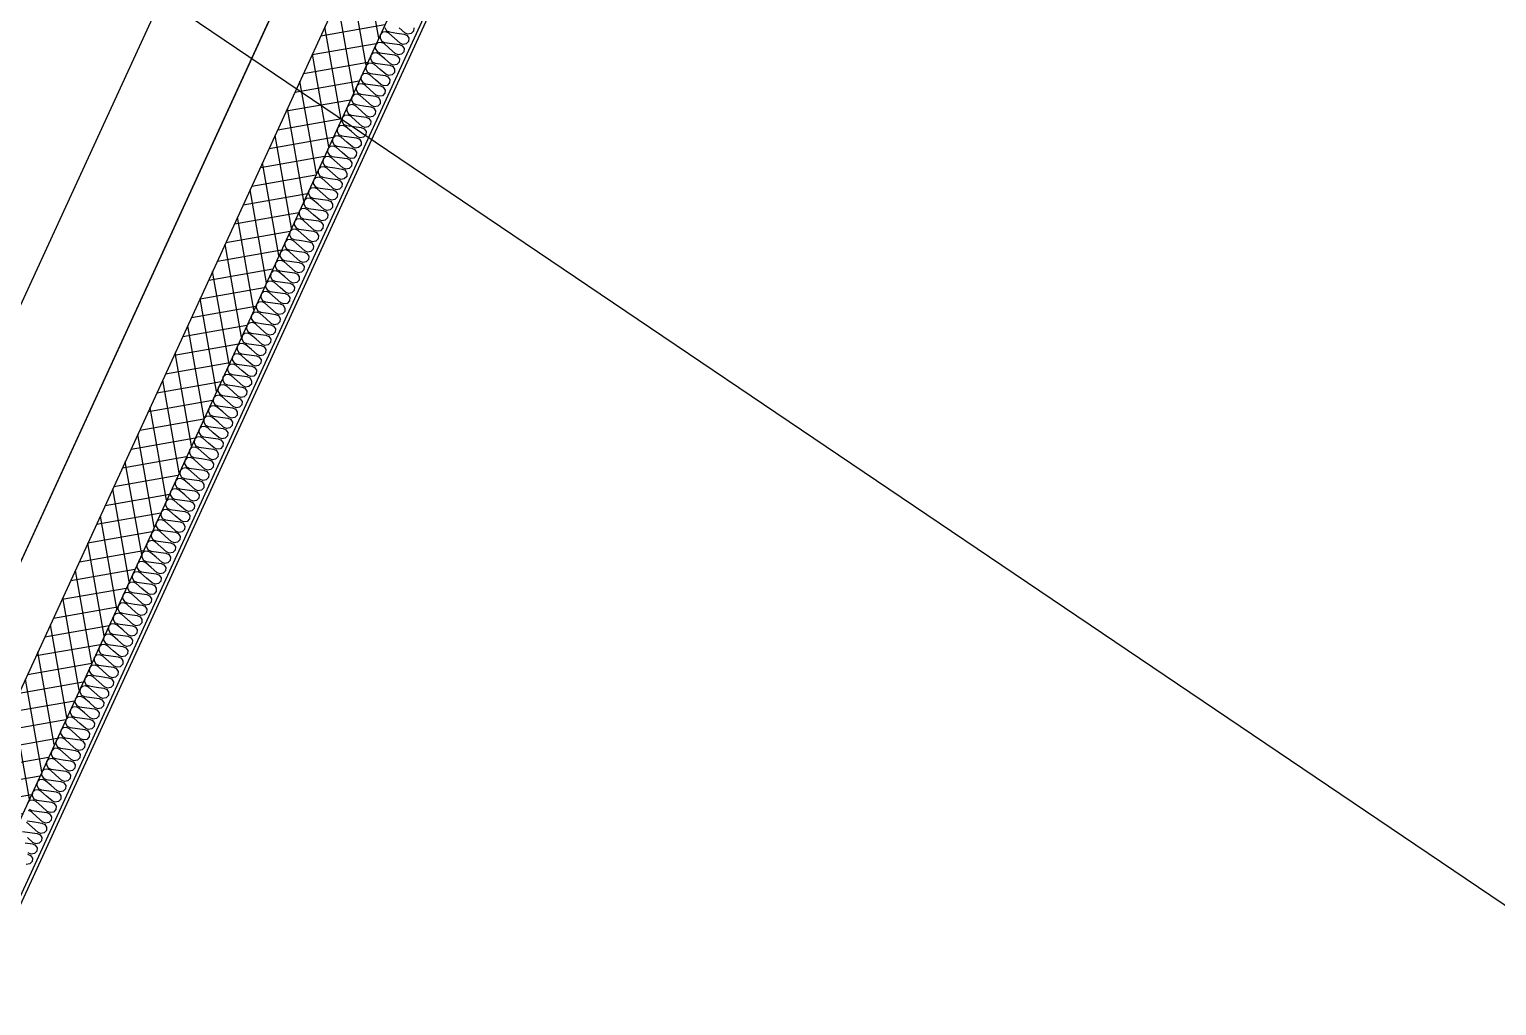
# Model space of a CAD drawing. Header units: millimetres. Extents: x -21000 to 567700, y 435000 to 850800.
# Drawn here: x 42489 to 46597, y 720014 to 722749 of the extents above; entities that cross this region are included whole.
import ezdxf
from ezdxf.xclip import XClip

# ---------------------------------------------------------------- set-up
doc = ezdxf.new("R2010")
doc.units = ezdxf.units.MM
doc.header["$LTSCALE"] = 700
doc.header["$XCLIPFRAME"] = 2
doc.linetypes.add('AB_Pbase$0$AB_Pbase$0$CEN', pattern=[62, 60, -1, 0, -1])
doc.linetypes.add('AB_Pbase$0$주차장기둥$0$CEN', pattern=[62, 60, -1, 0, -1])
doc.layers.get('0').update_dxf_attribs({"color": 2})
for name, color, linetype in [('AB_Pbase$0$AB_Pbase$0$CEN', 1, 'AB_Pbase$0$AB_Pbase$0$CEN'), ('AB_Pbase$0$AB_Pbase$0$FIN', 6, 'Continuous'), ('AB_Pbase$0$HAT', 8, 'Continuous'), ('AB_Pbase$0$HAT-BR', 5, 'Continuous'), ('AB_Pbase$0$INS', 8, 'Continuous'), ('AB_Pbase$0$WAL', 3, 'Continuous'), ('AB_Pbase$0$주차장기둥$0$CEN_P', 244, 'AB_Pbase$0$주차장기둥$0$CEN')]:
    doc.layers.add(name, color=color, linetype=linetype)

# ---------------------------------------------------------------- blocks, each defined once
blk = doc.blocks.new('AB_Pbase$0$AB_Pbase_지하1층_골조')
blk.add_line((49381.2, 737051.4), (30251.5, 695361.3))
blk.add_lwpolyline([(44495.2, 725683.8), (41993, 720230.5)])
blk = doc.blocks.new('AB_Pbase$0$주차장기둥$0$cen 1bl 지하')
at = {"layer": 'AB_Pbase$0$주차장기둥$0$CEN_P', "color": 5}
blk.add_line((-6930.2, 32445.7), (137216.6, 19653.5), dxfattribs=at)
blk = doc.blocks.new('AB_Pbase$0$주차장기둥')
at = {"rotation": 1.99999810188403}
blk.add_blockref('AB_Pbase$0$주차장기둥$0$cen 1bl 지하', (-253925.8, 27513.9), dxfattribs=at)
blk = doc.blocks.new('AB_Pbase')
at = {"layer": 'AB_Pbase$0$HAT'}
h = blk.add_hatch(dxfattribs=at)
h.set_pattern_fill('NET', color=256, scale=15, angle=100)
h.paths.add_polyline_path([(44881.8, 726166.6), (45018.1, 726104.1), (46402.7, 729121.6), (46266.4, 729184.1)])
h.paths.add_polyline_path([(44631.6, 725621.3), (44767.9, 725558.7), (42265.6, 720105.4), (42129.3, 720168)])
h = blk.add_hatch(dxfattribs=at)
h.set_pattern_fill('NET', color=256, scale=15, angle=100)
h.paths.add_polyline_path([(36540.9, 707988.9), (36677.2, 707926.4), (39221.2, 713470.6), (39084.9, 713533.1)], flags=17)
h.paths.add_polyline_path([(36427, 707381), (36290.6, 707443.6), (33746.7, 701899.4), (33883, 701836.8)], flags=17)
edge = h.paths.add_edge_path()
edge.add_line((44631.6, 725621.3), (44767.9, 725558.7))
edge.add_line((44767.9, 725558.7), (42265.6, 720105.4))
edge.add_line((42265.6, 720105.4), (42129.3, 720168))
edge.add_line((42129.3, 720168), (44631.6, 725621.3))
edge.add_line((41879.1, 719622.6), (39335.1, 714078.4))
edge.add_line((39335.1, 714078.4), (39471.4, 714015.9))
edge.add_line((39471.4, 714015.9), (42015.4, 719560.1))
edge.add_line((33632.8, 701291.5), (31047.1, 695656.4))
edge.add_line((31047.1, 695656.4), (33496.4, 701354.1))
edge.add_line((33496.4, 701354.1), (30910.7, 695719))
at = {"layer": 'AB_Pbase$0$HAT-BR'}
h = blk.add_hatch(dxfattribs=at)
h.set_pattern_fill('ANSI31', color=256, scale=20, angle=145)
edge = h.paths.add_edge_path()
edge.add_line((56186.6, 723972), (54823.3, 724597.6))
edge.add_line((54823.3, 724597.6), (54543.8, 723988.7))
edge.add_line((54543.8, 723988.7), (53316.8, 724551.7))
edge.add_line((53316.8, 724551.7), (53358.5, 724642.6))
edge.add_line((53358.5, 724642.6), (54403.8, 724163))
edge.add_line((54403.8, 724163), (54724.9, 724862.8))
edge.add_line((54724.9, 724862.8), (54906.7, 724779.4))
edge.add_line((54906.7, 724779.4), (55215.3, 725452))
edge.add_line((55215.3, 725452), (55397.1, 725368.5))
edge.add_line((55397.1, 725368.5), (55088.5, 724696))
edge.add_line((55088.5, 724696), (56270, 724153.8))
edge.add_line((56270, 724153.8), (56186.6, 723972))
edge.add_line((54651.1, 721584.9), (54688.7, 721666.7))
edge.add_line((54688.7, 721666.7), (52543.7, 722650.9))
edge.add_line((52543.7, 722650.9), (52960.7, 723559.8))
edge.add_line((52960.7, 723559.8), (52878.9, 723597.3))
edge.add_line((52878.9, 723597.3), (52274.2, 722279.5))
edge.add_line((52274.2, 722279.5), (52356, 722241.9))
edge.add_line((52356, 722241.9), (52506.2, 722569.1))
edge.add_line((52506.2, 722569.1), (54651.1, 721584.9))
edge.add_line((50380.4, 718032.3), (49698.7, 718345.1))
edge.add_line((49698.7, 718345.1), (49661.2, 718263.3))
edge.add_line((49661.2, 718263.3), (50342.9, 717950.5))
edge.add_line((49717.3, 716587.2), (49035.6, 716899.9))
edge.add_line((49035.6, 716899.9), (48998.1, 716818.1))
edge.add_line((48998.1, 716818.1), (49679.8, 716505.4))
h.paths.add_polyline_path([(53882.4, 725568.4), (53800.6, 725606), (53963.3, 725960.4), (53581.5, 726135.6), (53619.1, 726217.4), (54000.8, 726042.2), (55047.6, 728323.5), (55129.4, 728286)])
h.paths.add_polyline_path([(42881, 697708.1), (42799.2, 697745.6), (45343.1, 703289.8), (45424.9, 703252.3)])
edge = h.paths.add_edge_path()
edge.add_line((50380.4, 718032.3), (50342.9, 717950.5))
edge.add_line((49717.3, 716587.2), (49679.8, 716505.4))
edge.add_line((51013.4, 715431.3), (48469.4, 709887.1))
edge.add_line((48469.4, 709887.1), (48387.6, 709924.7))
edge.add_line((48387.6, 709924.7), (50931.6, 715468.9))
edge.add_line((50931.6, 715468.9), (51013.4, 715431.3))
edge.add_line((48219.2, 709341.8), (45675.2, 703797.6))
edge.add_line((45675.2, 703797.6), (45593.4, 703835.1))
edge.add_line((45593.4, 703835.1), (48137.4, 709379.3))
edge.add_line((48137.4, 709379.3), (48219.2, 709341.8))
at = {"layer": 'AB_Pbase$0$AB_Pbase$0$CEN'}
blk.add_line((48643.3, 734723.8), (30212, 694556), dxfattribs=at)
at = {"layer": 'AB_Pbase$0$AB_Pbase$0$FIN'}
for points in [[(46517.9, 729156.7), (31166.4, 695700.7), (40000.8, 691647), (42548.9, 697200.3)], [(46527, 729152.6), (31179.7, 695705.6), (39995.9, 691660.2), (42539.8, 697204.4)]]:
    blk.add_lwpolyline(points, dxfattribs=at)
at = {"layer": 'AB_Pbase$0$INS'}
for points in [[(43565.2, 722753.5), (43564.5, 722744.2), (43557.9, 722737.5), (43548.3, 722735.8), (43540.3, 722739.4), (43524.6, 722753.2)], [(43484.3, 722753.7), (43489.2, 722745.2), (43497.2, 722741.6), (43517.9, 722738.7), (43538.6, 722735.8), (43546.6, 722732.1), (43551.9, 722724.4), (43551.1, 722715.1), (43544.5, 722708.4), (43534.9, 722706.7), (43526.9, 722710.3), (43511.3, 722724.1), (43495.6, 722737.9), (43487.6, 722741.6), (43478.3, 722740.6), (43471.7, 722733.9), (43471, 722724.6), (43475.9, 722716.2), (43483.9, 722712.5), (43504.6, 722709.6), (43525.3, 722706.7), (43533.3, 722703), (43538.5, 722695.3), (43537.8, 722686), (43531.2, 722679.3), (43521.6, 722677.6), (43513.6, 722681.3), (43497.9, 722695.1), (43482.2, 722708.9), (43474.2, 722712.5), (43465, 722711.5), (43458.4, 722704.8), (43457.6, 722695.5), (43462.6, 722687.1), (43470.6, 722683.4), (43491.2, 722680.5), (43511.9, 722677.6), (43519.9, 722674), (43525.2, 722666.3), (43524.4, 722656.9), (43517.8, 722650.3), (43508.2, 722648.5), (43500.2, 722652.2), (43484.6, 722666), (43468.9, 722679.8), (43460.9, 722683.4), (43451.6, 722682.4), (43445, 722675.7), (43444.3, 722666.4), (43449.2, 722658), (43457.2, 722654.3), (43477.9, 722651.4), (43498.6, 722648.5), (43506.6, 722644.9), (43511.8, 722637.2), (43511.1, 722627.8), (43504.5, 722621.2), (43494.9, 722619.4), (43486.9, 722623.1), (43471.2, 722636.9), (43455.5, 722650.7), (43447.5, 722654.4), (43438.3, 722653.3), (43431.7, 722646.7), (43430.9, 722637.3), (43435.9, 722628.9), (43443.9, 722625.2), (43464.5, 722622.3), (43485.2, 722619.5), (43493.2, 722615.8), (43498.5, 722608.1), (43497.7, 722598.8), (43491.2, 722592.1), (43481.5, 722590.3), (43473.5, 722594), (43457.9, 722607.8), (43442.2, 722621.6), (43434.2, 722625.3), (43424.9, 722624.2), (43418.3, 722617.6), (43417.6, 722608.2), (43422.5, 722599.8), (43430.5, 722596.2), (43451.2, 722593.3), (43471.9, 722590.4), (43479.9, 722586.7), (43485.1, 722579), (43484.4, 722569.7), (43477.8, 722563), (43468.2, 722561.3), (43460.2, 722564.9), (43444.5, 722578.7), (43428.9, 722592.5), (43420.9, 722596.2), (43411.6, 722595.2), (43405, 722588.5), (43404.2, 722579.2), (43409.2, 722570.7), (43417.2, 722567.1), (43437.9, 722564.2), (43458.5, 722561.3), (43466.5, 722557.6), (43471.8, 722549.9), (43471, 722540.6), (43464.5, 722533.9), (43454.9, 722532.2), (43446.9, 722535.8), (43431.2, 722549.6), (43415.5, 722563.4), (43407.5, 722567.1), (43398.2, 722566.1), (43391.7, 722559.4), (43390.9, 722550.1), (43395.8, 722541.7), (43403.8, 722538), (43424.5, 722535.1), (43445.2, 722532.2), (43453.2, 722528.5), (43458.5, 722520.8), (43457.7, 722511.5), (43451.1, 722504.8), (43441.5, 722503.1), (43433.5, 722506.8), (43417.8, 722520.6), (43402.2, 722534.3), (43394.2, 722538), (43384.9, 722537), (43378.3, 722530.3), (43377.6, 722521), (43382.5, 722512.6), (43390.5, 722508.9), (43411.2, 722506), (43431.8, 722503.1), (43439.8, 722499.5), (43445.1, 722491.8), (43444.3, 722482.4), (43437.8, 722475.8), (43428.2, 722474), (43420.2, 722477.7), (43404.5, 722491.5), (43388.8, 722505.3), (43380.8, 722508.9), (43371.5, 722507.9), (43365, 722501.2), (43364.2, 722491.9), (43369.1, 722483.5), (43377.1, 722479.8), (43397.8, 722476.9), (43418.5, 722474), (43426.5, 722470.4), (43431.8, 722462.7), (43431, 722453.3), (43424.4, 722446.7), (43414.8, 722444.9), (43406.8, 722448.6), (43391.1, 722462.4), (43375.5, 722476.2), (43367.5, 722479.8), (43358.2, 722478.8), (43351.6, 722472.2), (43350.9, 722462.8), (43355.8, 722454.4), (43363.8, 722450.7), (43384.5, 722447.8), (43405.2, 722445), (43413.2, 722441.3), (43418.4, 722433.6), (43417.7, 722424.3), (43411.1, 722417.6), (43401.5, 722415.8), (43393.5, 722419.5), (43377.8, 722433.3), (43362.1, 722447.1), (43354.1, 722450.8), (43344.9, 722449.7), (43338.3, 722443.1), (43337.5, 722433.7), (43342.4, 722425.3), (43350.4, 722421.6), (43371.1, 722418.8), (43391.8, 722415.9), (43399.8, 722412.2), (43405.1, 722404.5), (43404.3, 722395.2), (43397.7, 722388.5), (43388.1, 722386.8), (43380.1, 722390.4), (43364.5, 722404.2), (43348.8, 722418), (43340.8, 722421.7), (43331.5, 722420.7), (43324.9, 722414), (43324.2, 722404.7), (43329.1, 722396.2), (43337.1, 722392.6), (43357.8, 722389.7), (43378.5, 722386.8), (43386.5, 722383.1), (43391.7, 722375.4), (43391, 722366.1), (43384.4, 722359.4), (43374.8, 722357.7), (43366.8, 722361.3), (43351.1, 722375.1), (43335.4, 722388.9), (43327.4, 722392.6), (43318.2, 722391.6), (43311.6, 722384.9), (43310.8, 722375.6), (43315.8, 722367.1), (43323.8, 722363.5), (43344.4, 722360.6), (43365.1, 722357.7), (43373.1, 722354), (43378.4, 722346.3), (43377.6, 722337), (43371, 722330.3), (43361.4, 722328.6), (43353.4, 722332.3), (43337.8, 722346), (43322.1, 722359.8), (43314.1, 722363.5), (43304.8, 722362.5), (43298.2, 722355.8), (43297.5, 722346.5), (43302.4, 722338.1), (43310.4, 722334.4), (43331.1, 722331.5), (43351.8, 722328.6), (43359.8, 722324.9), (43365, 722317.2), (43364.3, 722307.9), (43357.7, 722301.3), (43348.1, 722299.5), (43340.1, 722303.2), (43324.4, 722317), (43308.7, 722330.8), (43300.7, 722334.4), (43291.5, 722333.4), (43284.9, 722326.7), (43284.1, 722317.4), (43289.1, 722309), (43297.1, 722305.3), (43317.7, 722302.4), (43338.4, 722299.5), (43346.4, 722295.9), (43351.7, 722288.2), (43350.9, 722278.8), (43344.4, 722272.2), (43334.7, 722270.4), (43326.7, 722274.1), (43311.1, 722287.9), (43295.4, 722301.7), (43287.4, 722305.3), (43278.1, 722304.3), (43271.5, 722297.7), (43270.8, 722288.3), (43275.7, 722279.9), (43283.7, 722276.2), (43304.4, 722273.3), (43325.1, 722270.4), (43333.1, 722266.8), (43338.3, 722259.1), (43337.6, 722249.7), (43331, 722243.1), (43321.4, 722241.3), (43313.4, 722245), (43297.7, 722258.8), (43282.1, 722272.6), (43274.1, 722276.3), (43264.8, 722275.2), (43258.2, 722268.6), (43257.4, 722259.2), (43262.4, 722250.8), (43270.4, 722247.1), (43291.1, 722244.3), (43311.7, 722241.4), (43319.7, 722237.7), (43325, 722230), (43324.2, 722220.7), (43317.7, 722214), (43308.1, 722212.2), (43300.1, 722215.9), (43284.4, 722229.7), (43268.7, 722243.5), (43260.7, 722247.2), (43251.4, 722246.1), (43244.9, 722239.5), (43244.1, 722230.2), (43249, 722221.7), (43257, 722218.1), (43277.7, 722215.2), (43298.4, 722212.3), (43306.4, 722208.6), (43311.7, 722200.9), (43310.9, 722191.6), (43304.3, 722184.9), (43294.7, 722183.2), (43286.7, 722186.8), (43271, 722200.6), (43255.4, 722214.4), (43247.4, 722218.1), (43238.1, 722217.1), (43231.5, 722210.4), (43230.7, 722201.1), (43235.7, 722192.6), (43243.7, 722189), (43264.4, 722186.1), (43285, 722183.2), (43293, 722179.5), (43298.3, 722171.8), (43297.5, 722162.5), (43291, 722155.8), (43281.4, 722154.1), (43273.4, 722157.7), (43257.7, 722171.5), (43242, 722185.3), (43234, 722189), (43224.7, 722188), (43218.2, 722181.3), (43217.4, 722172), (43222.3, 722163.6), (43230.3, 722159.9), (43251, 722157), (43271.7, 722154.1), (43279.7, 722150.4), (43285, 722142.7), (43284.2, 722133.4), (43277.6, 722126.7), (43268, 722125), (43260, 722128.7), (43244.3, 722142.5), (43228.7, 722156.3), (43220.7, 722159.9), (43211.4, 722158.9), (43204.8, 722152.2), (43204.1, 722142.9), (43209, 722134.5), (43217, 722130.8), (43237.7, 722127.9), (43258.4, 722125), (43266.4, 722121.4), (43271.6, 722113.7), (43270.9, 722104.3), (43264.3, 722097.7), (43254.7, 722095.9), (43246.7, 722099.6), (43231, 722113.4), (43215.3, 722127.2), (43207.3, 722130.8), (43198.1, 722129.8), (43191.5, 722123.1), (43190.7, 722113.8), (43195.6, 722105.4), (43203.6, 722101.7), (43224.3, 722098.8), (43245, 722095.9), (43253, 722092.3), (43258.3, 722084.6), (43257.5, 722075.2), (43250.9, 722068.6), (43241.3, 722066.8), (43233.3, 722070.5), (43217.7, 722084.3), (43202, 722098.1), (43194, 722101.8), (43184.7, 722100.7), (43178.1, 722094.1), (43177.4, 722084.7), (43182.3, 722076.3), (43190.3, 722072.6), (43211, 722069.7), (43231.7, 722066.9), (43239.7, 722063.2), (43244.9, 722055.5), (43244.2, 722046.2), (43237.6, 722039.5), (43228, 722037.7), (43220, 722041.4), (43204.3, 722055.2), (43188.6, 722069), (43180.6, 722072.7), (43171.4, 722071.6), (43164.8, 722065), (43164, 722055.6), (43169, 722047.2), (43177, 722043.5), (43197.6, 722040.7), (43218.3, 722037.8), (43226.3, 722034.1), (43231.6, 722026.4), (43230.8, 722017.1), (43224.2, 722010.4), (43214.6, 722008.7), (43206.6, 722012.3), (43191, 722026.1), (43175.3, 722039.9), (43167.3, 722043.6), (43158, 722042.6), (43151.4, 722035.9), (43150.7, 722026.6), (43155.6, 722018.1), (43163.6, 722014.5), (43184.3, 722011.6), (43205, 722008.7), (43213, 722005), (43218.2, 721997.3), (43217.5, 721988), (43210.9, 721981.3), (43201.3, 721979.6), (43193.3, 721983.2), (43177.6, 721997), (43161.9, 722010.8), (43153.9, 722014.5), (43144.7, 722013.5), (43138.1, 722006.8), (43137.3, 721997.5), (43142.3, 721989.1), (43150.3, 721985.4), (43170.9, 721982.5), (43191.6, 721979.6), (43199.6, 721975.9), (43204.9, 721968.2), (43204.1, 721958.9), (43197.6, 721952.2), (43187.9, 721950.5), (43179.9, 721954.2), (43164.3, 721968), (43148.6, 721981.7), (43140.6, 721985.4), (43131.3, 721984.4), (43124.7, 721977.7), (43124, 721968.4), (43128.9, 721960), (43136.9, 721956.3), (43157.6, 721953.4), (43178.3, 721950.5), (43186.3, 721946.9), (43191.5, 721939.2), (43190.8, 721929.8), (43184.2, 721923.2), (43174.6, 721921.4), (43166.6, 721925.1), (43150.9, 721938.9), (43135.3, 721952.7), (43127.3, 721956.3), (43118, 721955.3), (43111.4, 721948.6), (43110.6, 721939.3), (43115.6, 721930.9), (43123.6, 721927.2), (43144.3, 721924.3), (43164.9, 721921.4), (43172.9, 721917.8), (43178.2, 721910.1), (43177.4, 721900.7), (43170.9, 721894.1), (43161.3, 721892.3), (43153.3, 721896), (43137.6, 721909.8), (43121.9, 721923.6), (43113.9, 721927.2), (43104.6, 721926.2), (43098.1, 721919.6), (43097.3, 721910.2), (43102.2, 721901.8), (43110.2, 721898.1), (43130.9, 721895.2), (43151.6, 721892.4), (43159.6, 721888.7), (43164.9, 721881), (43164.1, 721871.7), (43157.5, 721865), (43147.9, 721863.2), (43139.9, 721866.9), (43124.2, 721880.7), (43108.6, 721894.5), (43100.6, 721898.2), (43091.3, 721897.1), (43084.7, 721890.5), (43083.9, 721881.1), (43088.9, 721872.7), (43096.9, 721869), (43117.6, 721866.2), (43138.2, 721863.3), (43146.2, 721859.6), (43151.5, 721851.9), (43150.7, 721842.6), (43144.2, 721835.9), (43134.6, 721834.1), (43126.6, 721837.8), (43110.9, 721851.6), (43095.2, 721865.4), (43087.2, 721869.1), (43077.9, 721868.1), (43071.4, 721861.4), (43070.6, 721852.1), (43075.5, 721843.6), (43083.5, 721840), (43104.2, 721837.1), (43124.9, 721834.2), (43132.9, 721830.5), (43138.2, 721822.8), (43137.4, 721813.5), (43130.8, 721806.8), (43121.2, 721805.1), (43113.2, 721808.7), (43097.5, 721822.5), (43081.9, 721836.3), (43073.9, 721840), (43064.6, 721839), (43058, 721832.3), (43057.3, 721823), (43062.2, 721814.5), (43070.2, 721810.9), (43090.9, 721808), (43111.6, 721805.1), (43119.6, 721801.4), (43124.8, 721793.7), (43124.1, 721784.4), (43117.5, 721777.7), (43107.9, 721776), (43099.9, 721779.7), (43084.2, 721793.4), (43068.5, 721807.2), (43060.5, 721810.9), (43051.3, 721809.9), (43044.7, 721803.2), (43043.9, 721793.9), (43048.8, 721785.5), (43056.8, 721781.8), (43077.5, 721778.9), (43098.2, 721776), (43106.2, 721772.3), (43111.5, 721764.6), (43110.7, 721755.3), (43104.1, 721748.6), (43094.5, 721746.9), (43086.5, 721750.6), (43070.9, 721764.4), (43055.2, 721778.2), (43047.2, 721781.8), (43037.9, 721780.8), (43031.3, 721774.1), (43030.6, 721764.8), (43035.5, 721756.4), (43043.5, 721752.7), (43064.2, 721749.8), (43084.9, 721746.9), (43092.9, 721743.3), (43098.1, 721735.6), (43097.4, 721726.2), (43090.8, 721719.6), (43081.2, 721717.8), (43073.2, 721721.5), (43057.5, 721735.3), (43041.8, 721749.1), (43033.8, 721752.7), (43024.6, 721751.7), (43018, 721745.1), (43017.2, 721735.7), (43022.2, 721727.3), (43030.2, 721723.6), (43050.8, 721720.7), (43071.5, 721717.8), (43079.5, 721714.2), (43084.8, 721706.5), (43084, 721697.1), (43077.4, 721690.5), (43067.8, 721688.7), (43059.8, 721692.4), (43044.2, 721706.2), (43028.5, 721720), (43020.5, 721723.7), (43011.2, 721722.6), (43004.6, 721716), (43003.9, 721706.6), (43008.8, 721698.2), (43016.8, 721694.5), (43037.5, 721691.6), (43058.2, 721688.8), (43066.2, 721685.1), (43071.4, 721677.4), (43070.7, 721668.1), (43064.1, 721661.4), (43054.5, 721659.6), (43046.5, 721663.3), (43030.8, 721677.1), (43015.1, 721690.9), (43007.1, 721694.6), (42997.9, 721693.5), (42991.3, 721686.9), (42990.5, 721677.5), (42995.5, 721669.1), (43003.5, 721665.5), (43024.1, 721662.6), (43044.8, 721659.7), (43052.8, 721656), (43058.1, 721648.3), (43057.3, 721639), (43050.8, 721632.3), (43041.1, 721630.6), (43033.1, 721634.2), (43017.5, 721648), (43001.8, 721661.8), (42993.8, 721665.5), (42984.5, 721664.5), (42977.9, 721657.8), (42977.2, 721648.5), (42982.1, 721640), (42990.1, 721636.4), (43010.8, 721633.5), (43031.5, 721630.6), (43039.5, 721626.9), (43044.7, 721619.2), (43044, 721609.9), (43037.4, 721603.2), (43027.8, 721601.5), (43019.8, 721605.1), (43004.1, 721618.9), (42988.5, 721632.7), (42980.5, 721636.4), (42971.2, 721635.4), (42964.6, 721628.7), (42963.8, 721619.4), (42968.8, 721611), (42976.8, 721607.3), (42997.5, 721604.4), (43018.1, 721601.5), (43026.1, 721597.8), (43031.4, 721590.1), (43030.6, 721580.8), (43024.1, 721574.1), (43014.5, 721572.4), (43006.5, 721576.1), (42990.8, 721589.9), (42975.1, 721603.6), (42967.1, 721607.3), (42957.8, 721606.3), (42951.3, 721599.6), (42950.5, 721590.3), (42955.4, 721581.9), (42963.4, 721578.2), (42984.1, 721575.3), (43004.8, 721572.4), (43012.8, 721568.8), (43018.1, 721561.1), (43017.3, 721551.7), (43010.7, 721545.1), (43001.1, 721543.3), (42993.1, 721547), (42977.4, 721560.8), (42961.8, 721574.6), (42953.8, 721578.2), (42944.5, 721577.2), (42937.9, 721570.5), (42937.1, 721561.2), (42942.1, 721552.8), (42950.1, 721549.1), (42970.8, 721546.2), (42991.4, 721543.3), (42999.4, 721539.7), (43004.7, 721532), (43003.9, 721522.6), (42997.4, 721516), (42987.8, 721514.2), (42979.8, 721517.9), (42964.1, 721531.7), (42948.4, 721545.5), (42940.4, 721549.2), (42931.1, 721548.1), (42924.6, 721541.5), (42923.8, 721532.1), (42928.7, 721523.7), (42936.7, 721520), (42957.4, 721517.1), (42978.1, 721514.3), (42986.1, 721510.6), (42991.4, 721502.9), (42990.6, 721493.6), (42984, 721486.9), (42974.4, 721485.1), (42966.4, 721488.8), (42950.7, 721502.6), (42935.1, 721516.4), (42927.1, 721520.1), (42917.8, 721519), (42911.2, 721512.4), (42910.5, 721503), (42915.4, 721494.6), (42923.4, 721490.9), (42944.1, 721488.1), (42964.8, 721485.2), (42972.7, 721481.5), (42978, 721473.8), (42977.3, 721464.5), (42970.7, 721457.8), (42961.1, 721456.1), (42953.1, 721459.7), (42937.4, 721473.5), (42921.7, 721487.3), (42913.7, 721491), (42904.5, 721490), (42897.9, 721483.3), (42897.1, 721474), (42902, 721465.5), (42910, 721461.9), (42930.7, 721459), (42951.4, 721456.1), (42959.4, 721452.4), (42964.7, 721444.7), (42963.9, 721435.4), (42957.3, 721428.7), (42947.7, 721427), (42939.7, 721430.6), (42924.1, 721444.4), (42908.4, 721458.2), (42900.4, 721461.9), (42891.1, 721460.9), (42884.5, 721454.2), (42883.8, 721444.9), (42888.7, 721436.4), (42896.7, 721432.8), (42917.4, 721429.9), (42938.1, 721427), (42946.1, 721423.3), (42951.3, 721415.6), (42950.6, 721406.3), (42944, 721399.6), (42934.4, 721397.9), (42926.4, 721401.6), (42910.7, 721415.3), (42895, 721429.1), (42887, 721432.8), (42877.8, 721431.8), (42871.2, 721425.1), (42870.4, 721415.8), (42875.4, 721407.4), (42883.4, 721403.7), (42904, 721400.8), (42924.7, 721397.9), (42932.7, 721394.2), (42938, 721386.6), (42937.2, 721377.2), (42930.6, 721370.6), (42921, 721368.8), (42913, 721372.5), (42897.4, 721386.3), (42881.7, 721400.1), (42873.7, 721403.7), (42864.4, 721402.7), (42857.8, 721396), (42857.1, 721386.7), (42862, 721378.3), (42870, 721374.6), (42890.7, 721371.7), (42911.4, 721368.8), (42919.4, 721365.2), (42924.6, 721357.5), (42923.9, 721348.1), (42917.3, 721341.5), (42907.7, 721339.7), (42899.7, 721343.4), (42884, 721357.2), (42868.3, 721371), (42860.3, 721374.6), (42851.1, 721373.6), (42844.5, 721367), (42843.7, 721357.6), (42848.7, 721349.2), (42856.7, 721345.5), (42877.3, 721342.6), (42898, 721339.8), (42906, 721336.1), (42911.3, 721328.4), (42910.5, 721319), (42904, 721312.4), (42894.3, 721310.6), (42886.3, 721314.3), (42870.7, 721328.1), (42855, 721341.9), (42847, 721345.6), (42837.7, 721344.5), (42831.1, 721337.9), (42830.4, 721328.5), (42835.3, 721320.1), (42843.3, 721316.4), (42864, 721313.6), (42884.7, 721310.7), (42892.7, 721307), (42897.9, 721299.3), (42897.2, 721290), (42890.6, 721283.3), (42881, 721281.5), (42873, 721285.2), (42857.3, 721299), (42841.7, 721312.8), (42833.7, 721316.5), (42824.4, 721315.4), (42817.8, 721308.8), (42817, 721299.5), (42822, 721291), (42830, 721287.4), (42850.7, 721284.5), (42871.3, 721281.6), (42879.3, 721277.9), (42884.6, 721270.2), (42883.8, 721260.9), (42877.3, 721254.2), (42867.7, 721252.5), (42859.7, 721256.1), (42844, 721269.9), (42828.3, 721283.7), (42820.3, 721287.4), (42811, 721286.4), (42804.5, 721279.7), (42803.7, 721270.4), (42808.6, 721261.9), (42816.6, 721258.3), (42837.3, 721255.4), (42858, 721252.5), (42866, 721248.8), (42871.3, 721241.1), (42870.5, 721231.8), (42863.9, 721225.1), (42854.3, 721223.4), (42846.3, 721227), (42830.6, 721240.8), (42815, 721254.6), (42807, 721258.3), (42797.7, 721257.3), (42791.1, 721250.6), (42790.3, 721241.3), (42795.3, 721232.9), (42803.3, 721229.2), (42824, 721226.3), (42844.6, 721223.4), (42852.6, 721219.7), (42857.9, 721212), (42857.1, 721202.7), (42850.6, 721196), (42841, 721194.3), (42833, 721198), (42817.3, 721211.8), (42801.6, 721225.6), (42793.6, 721229.2), (42784.3, 721228.2), (42777.8, 721221.5), (42777, 721212.2), (42781.9, 721203.8), (42789.9, 721200.1), (42810.6, 721197.2), (42831.3, 721194.3), (42839.3, 721190.7), (42844.6, 721183), (42843.8, 721173.6), (42837.2, 721167), (42827.6, 721165.2), (42819.6, 721168.9), (42803.9, 721182.7), (42788.3, 721196.5), (42780.3, 721200.1), (42771, 721199.1), (42764.4, 721192.4), (42763.7, 721183.1), (42768.6, 721174.7), (42776.6, 721171), (42797.3, 721168.1), (42818, 721165.2), (42825.9, 721161.6), (42831.2, 721153.9), (42830.5, 721144.5), (42823.9, 721137.9), (42814.3, 721136.1), (42806.3, 721139.8), (42790.6, 721153.6), (42774.9, 721167.4), (42766.9, 721171.1), (42757.7, 721170), (42751.1, 721163.4), (42750.3, 721154), (42755.2, 721145.6), (42763.2, 721141.9), (42783.9, 721139), (42804.6, 721136.2), (42812.6, 721132.5), (42817.9, 721124.8), (42817.1, 721115.5), (42810.5, 721108.8), (42800.9, 721107), (42792.9, 721110.7), (42777.3, 721124.5), (42761.6, 721138.3), (42753.6, 721142), (42744.3, 721140.9), (42737.7, 721134.3), (42737, 721124.9), (42741.9, 721116.5), (42749.9, 721112.9), (42770.6, 721110), (42791.3, 721107.1), (42799.3, 721103.4), (42804.5, 721095.7), (42803.8, 721086.4), (42797.2, 721079.7), (42787.6, 721078), (42779.6, 721081.6), (42763.9, 721095.4), (42748.2, 721109.2), (42740.2, 721112.9), (42731, 721111.9), (42724.4, 721105.2), (42723.6, 721095.9), (42728.6, 721087.4), (42736.6, 721083.8), (42757.2, 721080.9), (42777.9, 721078), (42785.9, 721074.3), (42791.2, 721066.6), (42790.4, 721057.3), (42783.8, 721050.6), (42774.2, 721048.9), (42766.2, 721052.5), (42750.6, 721066.3), (42734.9, 721080.1), (42726.9, 721083.8), (42717.6, 721082.8), (42711, 721076.1), (42710.3, 721066.8), (42715.2, 721058.4), (42723.2, 721054.7), (42743.9, 721051.8), (42764.6, 721048.9), (42772.6, 721045.2), (42777.8, 721037.5), (42777.1, 721028.2), (42770.5, 721021.5), (42760.9, 721019.8), (42752.9, 721023.5), (42737.2, 721037.3), (42721.5, 721051), (42713.5, 721054.7), (42704.3, 721053.7), (42697.7, 721047), (42696.9, 721037.7), (42701.9, 721029.3), (42709.9, 721025.6), (42730.5, 721022.7), (42751.2, 721019.8), (42759.2, 721016.2), (42764.5, 721008.5), (42763.7, 720999.1), (42757.2, 720992.5), (42747.5, 720990.7), (42739.5, 720994.4), (42723.9, 721008.2), (42708.2, 721022), (42700.2, 721025.6), (42690.9, 721024.6), (42684.3, 721017.9), (42683.6, 721008.6), (42688.5, 721000.2), (42696.5, 720996.5), (42717.2, 720993.6), (42737.9, 720990.7), (42745.9, 720987.1), (42751.1, 720979.4), (42750.4, 720970), (42743.8, 720963.4), (42734.2, 720961.6), (42726.2, 720965.3), (42710.5, 720979.1), (42694.8, 720992.9), (42686.9, 720996.5), (42677.6, 720995.5), (42671, 720988.9), (42670.2, 720979.5), (42675.2, 720971.1), (42683.2, 720967.4), (42703.9, 720964.5), (42724.5, 720961.7), (42732.5, 720958), (42737.8, 720950.3), (42737, 720941), (42730.5, 720934.3), (42720.9, 720932.5), (42712.9, 720936.2), (42697.2, 720950), (42681.5, 720963.8), (42673.5, 720967.5), (42664.2, 720966.4), (42657.7, 720959.8), (42656.9, 720950.4), (42661.8, 720942), (42669.8, 720938.3), (42690.5, 720935.5), (42711.2, 720932.6), (42719.2, 720928.9), (42724.5, 720921.2), (42723.7, 720911.9), (42717.1, 720905.2), (42707.5, 720903.5), (42699.5, 720907.1), (42683.8, 720920.9), (42668.2, 720934.7), (42660.2, 720938.4), (42650.9, 720937.4), (42644.3, 720930.7), (42643.5, 720921.4), (42648.5, 720912.9), (42656.5, 720909.3), (42677.2, 720906.4), (42697.8, 720903.5), (42705.8, 720899.8), (42711.1, 720892.1), (42710.3, 720882.8), (42703.8, 720876.1), (42694.2, 720874.4), (42686.2, 720878), (42670.5, 720891.8), (42654.8, 720905.6), (42646.8, 720909.3), (42637.5, 720908.3), (42631, 720901.6), (42630.2, 720892.3), (42635.1, 720883.8), (42643.1, 720880.2), (42663.8, 720877.3), (42684.5, 720874.4), (42692.5, 720870.7), (42697.8, 720863), (42697, 720853.7), (42690.4, 720847), (42680.8, 720845.3), (42672.8, 720849), (42657.1, 720862.7), (42641.5, 720876.5), (42633.5, 720880.2), (42624.2, 720879.2), (42617.6, 720872.5), (42616.9, 720863.2), (42621.8, 720854.8), (42629.8, 720851.1), (42650.5, 720848.2), (42671.2, 720845.3), (42679.1, 720841.6), (42684.4, 720833.9), (42683.7, 720824.6), (42677.1, 720818), (42667.5, 720816.2), (42659.5, 720819.9), (42643.8, 720833.7), (42628.1, 720847.5), (42620.1, 720851.1), (42610.9, 720850.1), (42604.3, 720843.4), (42603.5, 720834.1), (42608.4, 720825.7), (42616.4, 720822), (42637.1, 720819.1), (42657.8, 720816.2), (42665.8, 720812.6), (42671.1, 720804.9), (42670.3, 720795.5), (42663.7, 720788.9), (42654.1, 720787.1), (42646.1, 720790.8), (42630.5, 720804.6), (42614.8, 720818.4), (42606.8, 720822), (42597.5, 720821), (42590.9, 720814.4), (42590.2, 720805), (42595.1, 720796.6), (42603.1, 720792.9), (42623.8, 720790), (42644.5, 720787.1), (42652.5, 720783.5), (42657.7, 720775.8), (42657, 720766.4), (42650.4, 720759.8), (42640.8, 720758), (42632.8, 720761.7), (42617.1, 720775.5), (42601.4, 720789.3), (42593.4, 720793), (42584.2, 720791.9), (42577.6, 720785.3), (42576.8, 720775.9), (42581.8, 720767.5), (42589.8, 720763.8), (42610.4, 720761), (42631.1, 720758.1), (42639.1, 720754.4), (42644.4, 720746.7), (42643.6, 720737.4), (42637, 720730.7), (42627.4, 720728.9), (42619.4, 720732.6), (42603.8, 720746.4), (42588.1, 720760.2), (42580.1, 720763.9), (42570.8, 720762.8), (42564.2, 720756.2), (42563.5, 720746.9), (42568.4, 720738.4), (42576.4, 720734.8), (42597.1, 720731.9), (42617.8, 720729), (42625.8, 720725.3), (42631, 720717.6), (42630.3, 720708.3), (42623.7, 720701.6), (42614.1, 720699.9), (42606.1, 720703.5), (42590.4, 720717.3), (42574.7, 720731.1), (42566.7, 720734.8), (42557.5, 720733.8), (42550.9, 720727.1), (42550.1, 720717.8), (42555.1, 720709.3), (42563.1, 720705.7), (42583.7, 720702.8), (42604.4, 720699.9), (42612.4, 720696.2), (42617.7, 720688.5), (42616.9, 720679.2), (42610.4, 720672.5), (42600.7, 720670.8), (42592.7, 720674.4), (42577.1, 720688.2), (42561.4, 720702), (42553.4, 720705.7), (42544.1, 720704.7), (42537.5, 720698), (42536.8, 720688.7), (42541.7, 720680.3), (42549.7, 720676.6), (42570.4, 720673.7), (42591.1, 720670.8), (42599.1, 720667.1), (42604.3, 720659.4), (42603.6, 720650.1), (42597, 720643.4), (42587.4, 720641.7), (42579.4, 720645.4), (42563.7, 720659.2), (42548, 720673), (42540.1, 720676.6), (42530.8, 720675.6), (42524.2, 720668.9), (42523.4, 720659.6), (42528.4, 720651.2), (42536.4, 720647.5), (42557.1, 720644.6), (42577.7, 720641.7), (42585.7, 720638.1), (42591, 720630.4), (42590.2, 720621), (42583.7, 720614.4), (42574.1, 720612.6), (42566.1, 720616.3), (42550.4, 720630.1), (42534.7, 720643.9), (42526.7, 720647.5), (42517.4, 720646.5), (42510.9, 720639.8), (42510.1, 720630.5), (42515, 720622.1), (42523, 720618.4), (42543.7, 720615.5), (42564.4, 720612.6), (42572.4, 720609), (42577.7, 720601.3), (42576.9, 720591.9), (42570.3, 720585.3), (42560.7, 720583.5), (42552.7, 720587.2), (42537, 720601), (42521.4, 720614.8), (42513.4, 720618.5), (42504.1, 720617.4), (42497.5, 720610.8), (42496.7, 720601.4), (42501.7, 720593), (42509.7, 720589.3), (42530.4, 720586.4), (42551, 720583.6), (42559, 720579.9), (42564.3, 720572.2), (42563.5, 720562.9), (42557, 720556.2), (42547.4, 720554.4), (42539.4, 720558.1), (42523.7, 720571.9), (42508, 720585.7), (42500, 720589.4), (42490.7, 720588.3), (42484.2, 720581.7)], [(42488.3, 720563.9), (42496.3, 720560.2), (42517, 720557.4), (42537.7, 720554.5), (42545.7, 720550.8), (42551, 720543.1), (42550.2, 720533.8), (42543.6, 720527.1), (42534, 720525.4), (42526, 720529), (42510.3, 720542.8), (42494.7, 720556.6), (42486.7, 720560.3)], [(42483, 720531.2), (42503.7, 720528.3), (42524.4, 720525.4), (42532.3, 720521.7), (42537.6, 720514), (42536.9, 720504.7), (42530.3, 720498), (42520.7, 720496.3), (42512.7, 720499.9), (42497, 720513.7), (42481.3, 720527.5)], [(42469.6, 720502.1), (42490.3, 720499.2), (42511, 720496.3), (42519, 720492.6), (42524.3, 720484.9), (42523.5, 720475.6), (42516.9, 720468.9), (42507.3, 720467.2), (42499.3, 720470.9), (42483.7, 720484.7)], [(42477, 720470.1), (42497.7, 720467.2), (42505.7, 720463.6), (42510.9, 720455.9), (42510.2, 720446.5), (42503.6, 720439.9), (42494, 720438.1), (42486, 720441.8)], [(42484.3, 720438.1), (42492.3, 720434.5), (42497.6, 720426.8), (42496.8, 720417.4), (42490.2, 720410.8), (42480.6, 720409)]]:
    blk.add_lwpolyline(points, dxfattribs=at)
at = {"layer": 'AB_Pbase$0$WAL'}
blk.add_lwpolyline([(44631.6, 725621.3), (44767.9, 725558.7), (42265.6, 720105.4), (42129.3, 720168), (44631.6, 725621.3)], dxfattribs=at)
for name, p, rotation in [('AB_Pbase$0$AB_Pbase_지하1층_골조', (0, 0), 359.9999999999999), ('AB_Pbase$0$주차장기둥', (231892.5, 539971.5), 329.0000000345588)]:
    blk.add_blockref(name, p, dxfattribs=dict(rotation=rotation))

msp = doc.modelspace()

# ---------------------------------------------------------------- block references
ref = msp.add_blockref('AB_Pbase', (0, 0))
XClip(ref).set_block_clipping_path([(-0.000000015, 445500.0000000148), (493845.7187941075, 839949.3912975936)])

doc.saveas('drawing.dxf')
